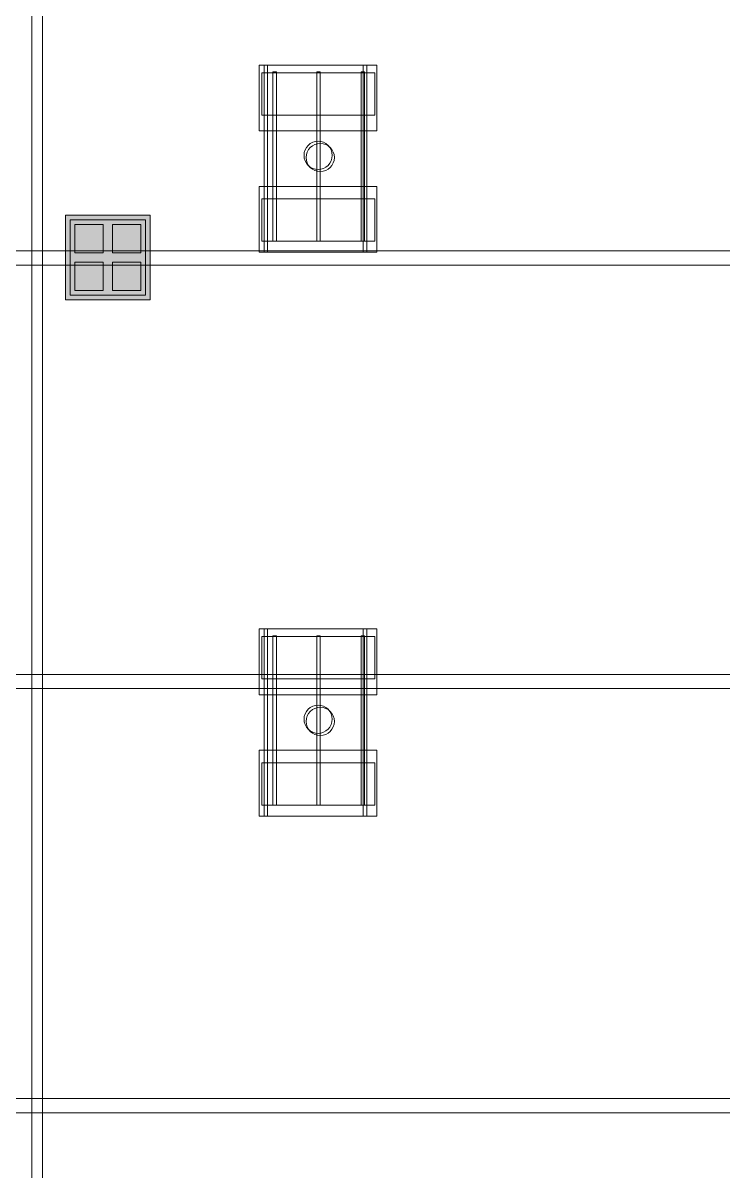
# Model space of a CAD drawing. Header units: inches. Extents: x -10671 to 1761, y -674 to 7170.
# Drawn here: x -3984.3 to -3686.8, y 1429.9 to 1918 of the extents above; entities that cross this region are included whole.
import ezdxf

# ---------------------------------------------------------------- set-up
doc = ezdxf.new("R2010")
doc.units = ezdxf.units.IN
doc.header["$LTSCALE"] = 19.2
doc.header["$MEASUREMENT"] = 0
for name, color, linetype, lineweight, true_color in [('DWG-bldg-utility box', 3, 'Continuous', 18, 0x00ff00), ('PDF', 6, 'Continuous', 5, 0xff00ff), ('Venue-Airwall Closed', 7, 'Continuous', 5, 0x000000), ('Venue-Rigging Steel-High', 7, 'Continuous', 5, 0x800000)]:
    doc.layers.add(name, color=color, linetype=linetype, lineweight=lineweight, true_color=true_color)
doc.layers.add('Venue-Ceiling-Lights', color=7, linetype='Continuous', lineweight=5)
doc.layers.add('Venue-Floor Pockets', color=7, linetype='Continuous', lineweight=5)

# ---------------------------------------------------------------- blocks, each defined once
blk = doc.blocks.new('FLOORBOX')
at = {"layer": 'Venue-Floor Pockets', "linetype": 'Continuous', "lineweight": 0, "true_color": 0xaaaaaa}
blk.add_hatch(color=253, dxfattribs=at).paths.add_polyline_path([(-18, 18), (18, 18), (18, -18), (-18, -18)])
at = {"layer": 'Venue-Floor Pockets', "linetype": 'Continuous', "lineweight": 0, "true_color": 0xbbbbbb}
blk.add_hatch(color=9, dxfattribs=at).paths.add_polyline_path([(-16, 16), (16, 16), (16, -16), (-16, -16)])
at = {"layer": 'Venue-Floor Pockets', "linetype": 'Continuous', "lineweight": 0, "true_color": 0xdddddd}
for points in [[(-14, 14), (-2, 14), (-2, 2), (-14, 2)], [(2, 14), (14, 14), (14, 2), (2, 2)], [(-14, -2), (-2, -2), (-2, -14), (-14, -14)], [(2, -2), (14, -2), (14, -14), (2, -14)]]:
    blk.add_hatch(color=254, dxfattribs=at).paths.add_polyline_path(points)
at = {"layer": 'Venue-Floor Pockets', "color": 7, "linetype": 'Continuous', "lineweight": 5, "flags": 128}
for points in [[(-18, 18), (18, 18), (18, -18), (-18, -18)], [(-16, 16), (16, 16), (16, -16), (-16, -16)], [(-14, 14), (-2, 14), (-2, 2), (-14, 2)], [(2, 14), (14, 14), (14, 2), (2, 2)], [(-14, -2), (-2, -2), (-2, -14), (-14, -14)], [(2, -2), (14, -2), (14, -14), (2, -14)]]:
    blk.add_lwpolyline(points, close=True, dxfattribs=at)
blk = doc.blocks.new('Group-1857-1')
at = {"layer": 'PDF'}
for points, invisible_edges in [([(-3860.03, 1867.57, 388), (-3863.85, 1865.02, 388), (-3864.74, 1860.51, 388), (-3860.03, 1867.57, 388)], 15), ([(-3860.03, 1867.57, 388), (-3864.74, 1860.51, 388), (-3855.52, 1856.7, 388), (-3860.03, 1867.57, 388)], 15), ([(-3864.74, 1862.86, 398), (-3864.4, 1863.98, 398), (-3863.85, 1865.02, 398), (-3864.74, 1862.86, 398)], 12), ([(-3864.74, 1860.51, 398), (-3864.74, 1862.86, 398), (-3863.85, 1865.02, 398), (-3864.74, 1860.51, 398)], 15), ([(-3862.19, 1856.7, 398), (-3864.74, 1860.51, 398), (-3863.85, 1865.02, 398), (-3862.19, 1856.7, 398)], 15), ([(-3863.85, 1865.02, 388), (-3864.4, 1863.98, 388), (-3864.74, 1862.86, 388), (-3863.85, 1865.02, 388)], 12), ([(-3863.85, 1865.02, 388), (-3864.74, 1862.86, 388), (-3864.74, 1860.51, 388), (-3863.85, 1865.02, 388)], 15), ([(-3863.85, 1865.02, 398), (-3862.19, 1866.67, 398), (-3857.69, 1867.57, 398), (-3863.85, 1865.02, 398)], 15), ([(-3863.85, 1865.02, 398), (-3857.69, 1867.57, 398), (-3853.31, 1863.98, 398), (-3863.85, 1865.02, 398)], 15), ([(-3860.03, 1867.57, 388), (-3862.19, 1866.67, 388), (-3863.85, 1865.02, 388), (-3860.03, 1867.57, 388)], 15), ([(-3863.85, 1865.02, 398), (-3863.1, 1865.93, 398), (-3862.19, 1866.67, 398), (-3863.85, 1865.02, 398)], 12), ([(-3862.19, 1866.67, 388), (-3863.1, 1865.93, 388), (-3863.85, 1865.02, 388), (-3862.19, 1866.67, 388)], 12), ([(-3862.19, 1856.7, 398), (-3863.85, 1865.02, 398), (-3853.31, 1863.98, 398), (-3862.19, 1856.7, 398)], 15), ([(-3862.19, 1866.67, 398), (-3861.15, 1867.23, 398), (-3860.03, 1867.57, 398), (-3862.19, 1866.67, 398)], 12), ([(-3862.19, 1866.67, 398), (-3860.03, 1867.57, 398), (-3857.69, 1867.57, 398), (-3862.19, 1866.67, 398)], 15), ([(-3860.03, 1867.57, 388), (-3861.15, 1867.23, 388), (-3862.19, 1866.67, 388), (-3860.03, 1867.57, 388)], 12), ([(-3860.03, 1867.57, 398), (-3858.86, 1867.68, 398), (-3857.69, 1867.57, 398), (-3860.03, 1867.57, 398)], 12), ([(-3857.69, 1867.57, 388), (-3858.86, 1867.68, 388), (-3860.03, 1867.57, 388), (-3857.69, 1867.57, 388)], 12), ([(-3855.52, 1866.67, 388), (-3857.69, 1867.57, 388), (-3860.03, 1867.57, 388), (-3855.52, 1866.67, 388)], 15), ([(-3852.97, 1860.51, 388), (-3855.52, 1866.67, 388), (-3860.03, 1867.57, 388), (-3852.97, 1860.51, 388)], 15), ([(-3855.52, 1856.7, 388), (-3852.97, 1860.51, 388), (-3860.03, 1867.57, 388), (-3855.52, 1856.7, 388)], 15), ([(-3857.69, 1867.57, 398), (-3856.56, 1867.23, 398), (-3855.52, 1866.67, 398), (-3857.69, 1867.57, 398)], 12), ([(-3857.69, 1867.57, 398), (-3855.52, 1866.67, 398), (-3853.31, 1863.98, 398), (-3857.69, 1867.57, 398)], 15), ([(-3855.52, 1866.67, 388), (-3856.56, 1867.23, 388), (-3857.69, 1867.57, 388), (-3855.52, 1866.67, 388)], 12), ([(-3855.52, 1866.67, 398), (-3854.61, 1865.93, 398), (-3853.31, 1863.98, 398), (-3855.52, 1866.67, 398)], 14), ([(-3853.31, 1863.98, 388), (-3854.61, 1865.93, 388), (-3855.52, 1866.67, 388), (-3853.31, 1863.98, 388)], 13), ([(-3852.97, 1860.51, 388), (-3853.31, 1863.98, 388), (-3855.52, 1866.67, 388), (-3852.97, 1860.51, 388)], 15), ([(-3854.61, 1865.93, 398), (-3853.87, 1865.02, 398), (-3853.31, 1863.98, 398), (-3854.61, 1865.93, 398)], 12), ([(-3853.31, 1863.98, 388), (-3853.87, 1865.02, 388), (-3854.61, 1865.93, 388), (-3853.31, 1863.98, 388)], 12), ([(-3864.74, 1860.51, 398), (-3864.86, 1861.68, 398), (-3864.74, 1862.86, 398), (-3864.74, 1860.51, 398)], 12), ([(-3864.74, 1862.86, 388), (-3864.86, 1861.68, 388), (-3864.74, 1860.51, 388), (-3864.74, 1862.86, 388)], 12), ([(-3863.85, 1858.35, 398), (-3864.4, 1859.39, 398), (-3864.74, 1860.51, 398), (-3863.85, 1858.35, 398)], 12), ([(-3862.19, 1856.7, 398), (-3863.85, 1858.35, 398), (-3864.74, 1860.51, 398), (-3862.19, 1856.7, 398)], 15), ([(-3864.74, 1860.51, 388), (-3864.4, 1859.39, 388), (-3863.85, 1858.35, 388), (-3864.74, 1860.51, 388)], 12), ([(-3864.74, 1860.51, 388), (-3863.85, 1858.35, 388), (-3862.19, 1856.7, 388), (-3864.74, 1860.51, 388)], 15), ([(-3864.74, 1860.51, 388), (-3862.19, 1856.7, 388), (-3855.52, 1856.7, 388), (-3864.74, 1860.51, 388)], 15), ([(-3853.31, 1863.98, 398), (-3855.52, 1856.7, 398), (-3862.19, 1856.7, 398), (-3853.31, 1863.98, 398)], 15), ([(-3853.31, 1863.98, 398), (-3852.97, 1860.51, 398), (-3855.52, 1856.7, 398), (-3853.31, 1863.98, 398)], 15), ([(-3852.97, 1860.51, 398), (-3853.87, 1858.35, 398), (-3855.52, 1856.7, 398), (-3852.97, 1860.51, 398)], 15), ([(-3855.52, 1856.7, 388), (-3853.87, 1858.35, 388), (-3852.97, 1860.51, 388), (-3855.52, 1856.7, 388)], 15), ([(-3852.97, 1860.51, 398), (-3853.31, 1859.39, 398), (-3853.87, 1858.35, 398), (-3852.97, 1860.51, 398)], 12), ([(-3853.87, 1858.35, 388), (-3853.31, 1859.39, 388), (-3852.97, 1860.51, 388), (-3853.87, 1858.35, 388)], 12), ([(-3853.31, 1863.98, 398), (-3852.97, 1862.86, 398), (-3852.97, 1860.51, 398), (-3853.31, 1863.98, 398)], 14), ([(-3852.97, 1860.51, 388), (-3852.97, 1862.86, 388), (-3853.31, 1863.98, 388), (-3852.97, 1860.51, 388)], 13), ([(-3852.97, 1862.86, 398), (-3852.86, 1861.68, 398), (-3852.97, 1860.51, 398), (-3852.97, 1862.86, 398)], 12), ([(-3852.97, 1860.51, 388), (-3852.86, 1861.68, 388), (-3852.97, 1862.86, 388), (-3852.97, 1860.51, 388)], 12), ([(-3862.19, 1856.7, 398), (-3863.1, 1857.44, 398), (-3863.85, 1858.35, 398), (-3862.19, 1856.7, 398)], 12), ([(-3863.85, 1858.35, 388), (-3863.1, 1857.44, 388), (-3862.19, 1856.7, 388), (-3863.85, 1858.35, 388)], 12), ([(-3860.03, 1855.8, 398), (-3861.15, 1856.14, 398), (-3862.19, 1856.7, 398), (-3860.03, 1855.8, 398)], 12), ([(-3855.52, 1856.7, 398), (-3860.03, 1855.8, 398), (-3862.19, 1856.7, 398), (-3855.52, 1856.7, 398)], 15), ([(-3862.19, 1856.7, 388), (-3861.15, 1856.14, 388), (-3860.03, 1855.8, 388), (-3862.19, 1856.7, 388)], 12), ([(-3862.19, 1856.7, 388), (-3860.03, 1855.8, 388), (-3857.69, 1855.8, 388), (-3862.19, 1856.7, 388)], 15), ([(-3862.19, 1856.7, 388), (-3857.69, 1855.8, 388), (-3855.52, 1856.7, 388), (-3862.19, 1856.7, 388)], 15), ([(-3855.52, 1856.7, 398), (-3857.69, 1855.8, 398), (-3860.03, 1855.8, 398), (-3855.52, 1856.7, 398)], 15), ([(-3857.69, 1855.8, 398), (-3858.86, 1855.68, 398), (-3860.03, 1855.8, 398), (-3857.69, 1855.8, 398)], 12), ([(-3860.03, 1855.8, 388), (-3858.86, 1855.68, 388), (-3857.69, 1855.8, 388), (-3860.03, 1855.8, 388)], 12), ([(-3855.52, 1856.7, 398), (-3856.56, 1856.14, 398), (-3857.69, 1855.8, 398), (-3855.52, 1856.7, 398)], 12), ([(-3857.69, 1855.8, 388), (-3856.56, 1856.14, 388), (-3855.52, 1856.7, 388), (-3857.69, 1855.8, 388)], 12), ([(-3853.87, 1858.35, 398), (-3854.61, 1857.44, 398), (-3855.52, 1856.7, 398), (-3853.87, 1858.35, 398)], 12), ([(-3855.52, 1856.7, 388), (-3854.61, 1857.44, 388), (-3853.87, 1858.35, 388), (-3855.52, 1856.7, 388)], 12)]:
    blk.add_3dface(points, dxfattribs=dict(at, invisible_edges=invisible_edges))
for points in [[(-3864.4, 1863.98, 388), (-3864.4, 1863.98, 398), (-3863.85, 1865.02, 398), (-3863.85, 1865.02, 388)], [(-3863.85, 1865.02, 388), (-3863.85, 1865.02, 398), (-3863.1, 1865.93, 398), (-3863.1, 1865.93, 388)], [(-3863.1, 1865.93, 388), (-3863.1, 1865.93, 398), (-3862.19, 1866.67, 398), (-3862.19, 1866.67, 388)], [(-3862.19, 1866.67, 388), (-3862.19, 1866.67, 398), (-3861.15, 1867.23, 398), (-3861.15, 1867.23, 388)], [(-3861.15, 1867.23, 388), (-3861.15, 1867.23, 398), (-3860.03, 1867.57, 398), (-3860.03, 1867.57, 388)], [(-3860.03, 1867.57, 388), (-3860.03, 1867.57, 398), (-3858.86, 1867.68, 398), (-3858.86, 1867.68, 388)], [(-3858.86, 1867.68, 388), (-3858.86, 1867.68, 398), (-3857.69, 1867.57, 398), (-3857.69, 1867.57, 388)], [(-3857.69, 1867.57, 388), (-3857.69, 1867.57, 398), (-3856.56, 1867.23, 398), (-3856.56, 1867.23, 388)], [(-3856.56, 1867.23, 388), (-3856.56, 1867.23, 398), (-3855.52, 1866.67, 398), (-3855.52, 1866.67, 388)], [(-3855.52, 1866.67, 388), (-3855.52, 1866.67, 398), (-3854.61, 1865.93, 398), (-3854.61, 1865.93, 388)], [(-3854.61, 1865.93, 388), (-3854.61, 1865.93, 398), (-3853.87, 1865.02, 398), (-3853.87, 1865.02, 388)], [(-3853.87, 1865.02, 388), (-3853.87, 1865.02, 398), (-3853.31, 1863.98, 398), (-3853.31, 1863.98, 388)], [(-3864.86, 1861.68, 388), (-3864.86, 1861.68, 398), (-3864.74, 1862.86, 398), (-3864.74, 1862.86, 388)], [(-3864.74, 1860.51, 388), (-3864.74, 1860.51, 398), (-3864.86, 1861.68, 398), (-3864.86, 1861.68, 388)], [(-3864.74, 1862.86, 388), (-3864.74, 1862.86, 398), (-3864.4, 1863.98, 398), (-3864.4, 1863.98, 388)], [(-3864.4, 1859.39, 388), (-3864.4, 1859.39, 398), (-3864.74, 1860.51, 398), (-3864.74, 1860.51, 388)], [(-3863.85, 1858.35, 388), (-3863.85, 1858.35, 398), (-3864.4, 1859.39, 398), (-3864.4, 1859.39, 388)], [(-3853.31, 1859.39, 388), (-3853.31, 1859.39, 398), (-3853.87, 1858.35, 398), (-3853.87, 1858.35, 388)], [(-3853.31, 1863.98, 388), (-3853.31, 1863.98, 398), (-3852.97, 1862.86, 398), (-3852.97, 1862.86, 388)], [(-3852.97, 1860.51, 388), (-3852.97, 1860.51, 398), (-3853.31, 1859.39, 398), (-3853.31, 1859.39, 388)], [(-3852.97, 1862.86, 388), (-3852.97, 1862.86, 398), (-3852.86, 1861.68, 398), (-3852.86, 1861.68, 388)], [(-3852.86, 1861.68, 388), (-3852.86, 1861.68, 398), (-3852.97, 1860.51, 398), (-3852.97, 1860.51, 388)], [(-3863.1, 1857.44, 388), (-3863.1, 1857.44, 398), (-3863.85, 1858.35, 398), (-3863.85, 1858.35, 388)], [(-3862.19, 1856.7, 388), (-3862.19, 1856.7, 398), (-3863.1, 1857.44, 398), (-3863.1, 1857.44, 388)], [(-3861.15, 1856.14, 388), (-3861.15, 1856.14, 398), (-3862.19, 1856.7, 398), (-3862.19, 1856.7, 388)], [(-3860.03, 1855.8, 388), (-3860.03, 1855.8, 398), (-3861.15, 1856.14, 398), (-3861.15, 1856.14, 388)], [(-3858.86, 1855.68, 388), (-3858.86, 1855.68, 398), (-3860.03, 1855.8, 398), (-3860.03, 1855.8, 388)], [(-3857.69, 1855.8, 388), (-3857.69, 1855.8, 398), (-3858.86, 1855.68, 398), (-3858.86, 1855.68, 388)], [(-3856.56, 1856.14, 388), (-3856.56, 1856.14, 398), (-3857.69, 1855.8, 398), (-3857.69, 1855.8, 388)], [(-3855.52, 1856.7, 388), (-3855.52, 1856.7, 398), (-3856.56, 1856.14, 398), (-3856.56, 1856.14, 388)], [(-3854.61, 1857.44, 388), (-3854.61, 1857.44, 398), (-3855.52, 1856.7, 398), (-3855.52, 1856.7, 388)], [(-3853.87, 1858.35, 388), (-3853.87, 1858.35, 398), (-3854.61, 1857.44, 398), (-3854.61, 1857.44, 388)]]:
    blk.add_3dface(points, dxfattribs=at)
blk = doc.blocks.new('Group-1858-1')
at = {"layer": 'PDF'}
for points in [[(-3882.73, 1896.79, 393.91), (-3882.73, 1896.79, 397.91), (-3834.73, 1896.79, 397.91), (-3834.73, 1896.79, 393.91)], [(-3882.73, 1878.79, 393.91), (-3882.73, 1878.79, 397.91), (-3882.73, 1896.79, 397.91), (-3882.73, 1896.79, 393.91)], [(-3834.73, 1896.79, 397.91), (-3882.73, 1896.79, 397.91), (-3882.73, 1878.79, 397.91), (-3834.73, 1878.79, 397.91)], [(-3834.73, 1878.79, 393.91), (-3882.73, 1878.79, 393.91), (-3882.73, 1896.79, 393.91), (-3834.73, 1896.79, 393.91)], [(-3834.73, 1896.79, 393.91), (-3834.73, 1896.79, 397.91), (-3834.73, 1878.79, 397.91), (-3834.73, 1878.79, 393.91)], [(-3834.73, 1878.79, 393.91), (-3834.73, 1878.79, 397.91), (-3882.73, 1878.79, 397.91), (-3882.73, 1878.79, 393.91)]]:
    blk.add_3dface(points, dxfattribs=at)
blk = doc.blocks.new('Group-1859-1')
at = {"layer": 'PDF'}
for points in [[(-3840.63, 1897.18, 397.97), (-3840.63, 1897.18, 398.97), (-3839.13, 1897.18, 398.97), (-3839.13, 1897.18, 397.97)], [(-3840.63, 1825.18, 397.97), (-3840.63, 1825.18, 398.97), (-3840.63, 1897.18, 398.97), (-3840.63, 1897.18, 397.97)], [(-3839.13, 1897.18, 398.97), (-3840.63, 1897.18, 398.97), (-3840.63, 1825.18, 398.97), (-3839.13, 1825.18, 398.97)], [(-3839.13, 1825.18, 397.97), (-3840.63, 1825.18, 397.97), (-3840.63, 1897.18, 397.97), (-3839.13, 1897.18, 397.97)], [(-3839.13, 1897.18, 397.97), (-3839.13, 1897.18, 398.97), (-3839.13, 1825.18, 398.97), (-3839.13, 1825.18, 397.97)], [(-3839.13, 1825.18, 397.97), (-3839.13, 1825.18, 398.97), (-3840.63, 1825.18, 398.97), (-3840.63, 1825.18, 397.97)]]:
    blk.add_3dface(points, dxfattribs=at)
blk = doc.blocks.new('Group-1860-1')
at = {"layer": 'PDF'}
for points in [[(-3859.45, 1897.18, 397.97), (-3859.45, 1897.18, 398.97), (-3857.95, 1897.18, 398.97), (-3857.95, 1897.18, 397.97)], [(-3859.45, 1825.18, 397.97), (-3859.45, 1825.18, 398.97), (-3859.45, 1897.18, 398.97), (-3859.45, 1897.18, 397.97)], [(-3857.95, 1897.18, 398.97), (-3859.45, 1897.18, 398.97), (-3859.45, 1825.18, 398.97), (-3857.95, 1825.18, 398.97)], [(-3857.95, 1825.18, 397.97), (-3859.45, 1825.18, 397.97), (-3859.45, 1897.18, 397.97), (-3857.95, 1897.18, 397.97)], [(-3857.95, 1897.18, 397.97), (-3857.95, 1897.18, 398.97), (-3857.95, 1825.18, 398.97), (-3857.95, 1825.18, 397.97)], [(-3857.95, 1825.18, 397.97), (-3857.95, 1825.18, 398.97), (-3859.45, 1825.18, 398.97), (-3859.45, 1825.18, 397.97)]]:
    blk.add_3dface(points, dxfattribs=at)
blk = doc.blocks.new('Group-1861-1')
at = {"layer": 'PDF'}
for points in [[(-3878.04, 1897.18, 397.97), (-3878.04, 1897.18, 398.97), (-3876.54, 1897.18, 398.97), (-3876.54, 1897.18, 397.97)], [(-3878.04, 1825.18, 397.97), (-3878.04, 1825.18, 398.97), (-3878.04, 1897.18, 398.97), (-3878.04, 1897.18, 397.97)], [(-3876.54, 1897.18, 398.97), (-3878.04, 1897.18, 398.97), (-3878.04, 1825.18, 398.97), (-3876.54, 1825.18, 398.97)], [(-3876.54, 1825.18, 397.97), (-3878.04, 1825.18, 397.97), (-3878.04, 1897.18, 397.97), (-3876.54, 1897.18, 397.97)], [(-3876.54, 1897.18, 397.97), (-3876.54, 1897.18, 398.97), (-3876.54, 1825.18, 398.97), (-3876.54, 1825.18, 397.97)], [(-3876.54, 1825.18, 397.97), (-3876.54, 1825.18, 398.97), (-3878.04, 1825.18, 398.97), (-3878.04, 1825.18, 397.97)]]:
    blk.add_3dface(points, dxfattribs=at)
blk = doc.blocks.new('Group-1862-1')
at = {"layer": 'PDF'}
for points in [[(-3882.73, 1843.16, 393.91), (-3882.73, 1843.16, 397.91), (-3834.73, 1843.16, 397.91), (-3834.73, 1843.16, 393.91)], [(-3882.73, 1825.16, 393.91), (-3882.73, 1825.16, 397.91), (-3882.73, 1843.16, 397.91), (-3882.73, 1843.16, 393.91)], [(-3834.73, 1843.16, 397.91), (-3882.73, 1843.16, 397.91), (-3882.73, 1825.16, 397.91), (-3834.73, 1825.16, 397.91)], [(-3834.73, 1825.16, 393.91), (-3882.73, 1825.16, 393.91), (-3882.73, 1843.16, 393.91), (-3834.73, 1843.16, 393.91)], [(-3834.73, 1843.16, 393.91), (-3834.73, 1843.16, 397.91), (-3834.73, 1825.16, 397.91), (-3834.73, 1825.16, 393.91)], [(-3834.73, 1825.16, 393.91), (-3834.73, 1825.16, 397.91), (-3882.73, 1825.16, 397.91), (-3882.73, 1825.16, 393.91)]]:
    blk.add_3dface(points, dxfattribs=at)
blk = doc.blocks.new('Group-1863-1')
at = {"layer": 'PDF'}
for name in ['Group-1858-1', 'Group-1861-1', 'Group-1860-1', 'Group-1859-1', 'Group-1857-1', 'Group-1862-1']:
    blk.add_blockref(name, (0, 0), dxfattribs=at)
blk = doc.blocks.new('Group-1864-1')
at = {"layer": 'PDF'}
for points, invisible_edges in [([(-3864.74, 1623.17, 398), (-3863.85, 1625.34, 398), (-3862.19, 1626.99, 398), (-3864.74, 1623.17, 398)], 15), ([(-3863.1, 1617.76, 398), (-3864.74, 1623.17, 398), (-3862.19, 1626.99, 398), (-3863.1, 1617.76, 398)], 15), ([(-3862.19, 1626.99, 388), (-3863.85, 1625.34, 388), (-3864.74, 1623.17, 388), (-3862.19, 1626.99, 388)], 15), ([(-3862.19, 1626.99, 388), (-3864.74, 1623.17, 388), (-3863.1, 1617.76, 388), (-3862.19, 1626.99, 388)], 15), ([(-3864.74, 1623.17, 398), (-3864.4, 1624.3, 398), (-3863.85, 1625.34, 398), (-3864.74, 1623.17, 398)], 12), ([(-3863.85, 1625.34, 388), (-3864.4, 1624.3, 388), (-3864.74, 1623.17, 388), (-3863.85, 1625.34, 388)], 12), ([(-3863.85, 1625.34, 398), (-3863.1, 1626.25, 398), (-3862.19, 1626.99, 398), (-3863.85, 1625.34, 398)], 12), ([(-3862.19, 1626.99, 388), (-3863.1, 1626.25, 388), (-3863.85, 1625.34, 388), (-3862.19, 1626.99, 388)], 12), ([(-3863.1, 1617.76, 398), (-3862.19, 1626.99, 398), (-3852.97, 1623.17, 398), (-3863.1, 1617.76, 398)], 15), ([(-3863.1, 1617.76, 388), (-3852.97, 1623.17, 388), (-3862.19, 1626.99, 388), (-3863.1, 1617.76, 388)], 15), ([(-3862.19, 1626.99, 398), (-3861.15, 1627.55, 398), (-3860.03, 1627.89, 398), (-3862.19, 1626.99, 398)], 12), ([(-3862.19, 1626.99, 398), (-3860.03, 1627.89, 398), (-3857.69, 1627.89, 398), (-3862.19, 1626.99, 398)], 15), ([(-3862.19, 1626.99, 398), (-3857.69, 1627.89, 398), (-3855.52, 1626.99, 398), (-3862.19, 1626.99, 398)], 15), ([(-3860.03, 1627.89, 388), (-3861.15, 1627.55, 388), (-3862.19, 1626.99, 388), (-3860.03, 1627.89, 388)], 12), ([(-3855.52, 1626.99, 388), (-3860.03, 1627.89, 388), (-3862.19, 1626.99, 388), (-3855.52, 1626.99, 388)], 15), ([(-3862.19, 1626.99, 398), (-3855.52, 1626.99, 398), (-3852.97, 1623.17, 398), (-3862.19, 1626.99, 398)], 15), ([(-3852.97, 1623.17, 388), (-3855.52, 1626.99, 388), (-3862.19, 1626.99, 388), (-3852.97, 1623.17, 388)], 15), ([(-3860.03, 1627.89, 398), (-3858.86, 1628, 398), (-3857.69, 1627.89, 398), (-3860.03, 1627.89, 398)], 12), ([(-3857.69, 1627.89, 388), (-3858.86, 1628, 388), (-3860.03, 1627.89, 388), (-3857.69, 1627.89, 388)], 12), ([(-3855.52, 1626.99, 388), (-3857.69, 1627.89, 388), (-3860.03, 1627.89, 388), (-3855.52, 1626.99, 388)], 15), ([(-3857.69, 1627.89, 398), (-3856.56, 1627.55, 398), (-3855.52, 1626.99, 398), (-3857.69, 1627.89, 398)], 12), ([(-3855.52, 1626.99, 388), (-3856.56, 1627.55, 388), (-3857.69, 1627.89, 388), (-3855.52, 1626.99, 388)], 12), ([(-3855.52, 1626.99, 398), (-3854.61, 1626.25, 398), (-3853.87, 1625.34, 398), (-3855.52, 1626.99, 398)], 12), ([(-3855.52, 1626.99, 398), (-3853.87, 1625.34, 398), (-3852.97, 1623.17, 398), (-3855.52, 1626.99, 398)], 15), ([(-3853.87, 1625.34, 388), (-3854.61, 1626.25, 388), (-3855.52, 1626.99, 388), (-3853.87, 1625.34, 388)], 12), ([(-3852.97, 1623.17, 388), (-3853.87, 1625.34, 388), (-3855.52, 1626.99, 388), (-3852.97, 1623.17, 388)], 15), ([(-3853.87, 1625.34, 398), (-3853.31, 1624.3, 398), (-3852.97, 1623.17, 398), (-3853.87, 1625.34, 398)], 12), ([(-3852.97, 1623.17, 388), (-3853.31, 1624.3, 388), (-3853.87, 1625.34, 388), (-3852.97, 1623.17, 388)], 12), ([(-3864.74, 1620.83, 398), (-3864.86, 1622, 398), (-3864.74, 1623.17, 398), (-3864.74, 1620.83, 398)], 12), ([(-3864.74, 1623.17, 388), (-3864.86, 1622, 388), (-3864.74, 1620.83, 388), (-3864.74, 1623.17, 388)], 12), ([(-3863.1, 1617.76, 398), (-3864.74, 1620.83, 398), (-3864.74, 1623.17, 398), (-3863.1, 1617.76, 398)], 15), ([(-3864.74, 1623.17, 388), (-3864.74, 1620.83, 388), (-3863.1, 1617.76, 388), (-3864.74, 1623.17, 388)], 15), ([(-3863.1, 1617.76, 398), (-3864.4, 1619.71, 398), (-3864.74, 1620.83, 398), (-3863.1, 1617.76, 398)], 13), ([(-3864.74, 1620.83, 388), (-3864.4, 1619.71, 388), (-3863.1, 1617.76, 388), (-3864.74, 1620.83, 388)], 14), ([(-3852.97, 1623.17, 398), (-3857.69, 1616.12, 398), (-3863.1, 1617.76, 398), (-3852.97, 1623.17, 398)], 15), ([(-3863.1, 1617.76, 388), (-3857.69, 1616.12, 388), (-3852.97, 1623.17, 388), (-3863.1, 1617.76, 388)], 15), ([(-3852.97, 1623.17, 398), (-3854.61, 1617.76, 398), (-3857.69, 1616.12, 398), (-3852.97, 1623.17, 398)], 15), ([(-3857.69, 1616.12, 388), (-3854.61, 1617.76, 388), (-3852.97, 1623.17, 388), (-3857.69, 1616.12, 388)], 15), ([(-3852.97, 1623.17, 398), (-3852.97, 1620.83, 398), (-3854.61, 1617.76, 398), (-3852.97, 1623.17, 398)], 15), ([(-3854.61, 1617.76, 388), (-3852.97, 1620.83, 388), (-3852.97, 1623.17, 388), (-3854.61, 1617.76, 388)], 15), ([(-3852.97, 1620.83, 398), (-3853.31, 1619.71, 398), (-3854.61, 1617.76, 398), (-3852.97, 1620.83, 398)], 14), ([(-3854.61, 1617.76, 388), (-3853.31, 1619.71, 388), (-3852.97, 1620.83, 388), (-3854.61, 1617.76, 388)], 13), ([(-3852.97, 1623.17, 398), (-3852.86, 1622, 398), (-3852.97, 1620.83, 398), (-3852.97, 1623.17, 398)], 12), ([(-3852.97, 1620.83, 388), (-3852.86, 1622, 388), (-3852.97, 1623.17, 388), (-3852.97, 1620.83, 388)], 12), ([(-3863.1, 1617.76, 398), (-3863.85, 1618.67, 398), (-3864.4, 1619.71, 398), (-3863.1, 1617.76, 398)], 12), ([(-3864.4, 1619.71, 388), (-3863.85, 1618.67, 388), (-3863.1, 1617.76, 388), (-3864.4, 1619.71, 388)], 12), ([(-3860.03, 1616.12, 398), (-3862.19, 1617.01, 398), (-3863.1, 1617.76, 398), (-3860.03, 1616.12, 398)], 13), ([(-3857.69, 1616.12, 398), (-3860.03, 1616.12, 398), (-3863.1, 1617.76, 398), (-3857.69, 1616.12, 398)], 15), ([(-3863.1, 1617.76, 388), (-3862.19, 1617.01, 388), (-3860.03, 1616.12, 388), (-3863.1, 1617.76, 388)], 14), ([(-3863.1, 1617.76, 388), (-3860.03, 1616.12, 388), (-3857.69, 1616.12, 388), (-3863.1, 1617.76, 388)], 15), ([(-3860.03, 1616.12, 398), (-3861.15, 1616.46, 398), (-3862.19, 1617.01, 398), (-3860.03, 1616.12, 398)], 12), ([(-3862.19, 1617.01, 388), (-3861.15, 1616.46, 388), (-3860.03, 1616.12, 388), (-3862.19, 1617.01, 388)], 12), ([(-3857.69, 1616.12, 398), (-3858.86, 1616, 398), (-3860.03, 1616.12, 398), (-3857.69, 1616.12, 398)], 12), ([(-3860.03, 1616.12, 388), (-3858.86, 1616, 388), (-3857.69, 1616.12, 388), (-3860.03, 1616.12, 388)], 12), ([(-3854.61, 1617.76, 398), (-3855.52, 1617.01, 398), (-3857.69, 1616.12, 398), (-3854.61, 1617.76, 398)], 14), ([(-3857.69, 1616.12, 388), (-3855.52, 1617.01, 388), (-3854.61, 1617.76, 388), (-3857.69, 1616.12, 388)], 13), ([(-3855.52, 1617.01, 398), (-3856.56, 1616.46, 398), (-3857.69, 1616.12, 398), (-3855.52, 1617.01, 398)], 12), ([(-3857.69, 1616.12, 388), (-3856.56, 1616.46, 388), (-3855.52, 1617.01, 388), (-3857.69, 1616.12, 388)], 12), ([(-3853.31, 1619.71, 398), (-3853.87, 1618.67, 398), (-3854.61, 1617.76, 398), (-3853.31, 1619.71, 398)], 12), ([(-3854.61, 1617.76, 388), (-3853.87, 1618.67, 388), (-3853.31, 1619.71, 388), (-3854.61, 1617.76, 388)], 12)]:
    blk.add_3dface(points, dxfattribs=dict(at, invisible_edges=invisible_edges))
for points in [[(-3864.4, 1624.3, 388), (-3864.4, 1624.3, 398), (-3863.85, 1625.34, 398), (-3863.85, 1625.34, 388)], [(-3863.85, 1625.34, 388), (-3863.85, 1625.34, 398), (-3863.1, 1626.25, 398), (-3863.1, 1626.25, 388)], [(-3863.1, 1626.25, 388), (-3863.1, 1626.25, 398), (-3862.19, 1626.99, 398), (-3862.19, 1626.99, 388)], [(-3862.19, 1626.99, 388), (-3862.19, 1626.99, 398), (-3861.15, 1627.55, 398), (-3861.15, 1627.55, 388)], [(-3861.15, 1627.55, 388), (-3861.15, 1627.55, 398), (-3860.03, 1627.89, 398), (-3860.03, 1627.89, 388)], [(-3860.03, 1627.89, 388), (-3860.03, 1627.89, 398), (-3858.86, 1628, 398), (-3858.86, 1628, 388)], [(-3858.86, 1628, 388), (-3858.86, 1628, 398), (-3857.69, 1627.89, 398), (-3857.69, 1627.89, 388)], [(-3857.69, 1627.89, 388), (-3857.69, 1627.89, 398), (-3856.56, 1627.55, 398), (-3856.56, 1627.55, 388)], [(-3856.56, 1627.55, 388), (-3856.56, 1627.55, 398), (-3855.52, 1626.99, 398), (-3855.52, 1626.99, 388)], [(-3855.52, 1626.99, 388), (-3855.52, 1626.99, 398), (-3854.61, 1626.25, 398), (-3854.61, 1626.25, 388)], [(-3854.61, 1626.25, 388), (-3854.61, 1626.25, 398), (-3853.87, 1625.34, 398), (-3853.87, 1625.34, 388)], [(-3853.87, 1625.34, 388), (-3853.87, 1625.34, 398), (-3853.31, 1624.3, 398), (-3853.31, 1624.3, 388)], [(-3864.86, 1622, 388), (-3864.86, 1622, 398), (-3864.74, 1623.17, 398), (-3864.74, 1623.17, 388)], [(-3864.74, 1620.83, 388), (-3864.74, 1620.83, 398), (-3864.86, 1622, 398), (-3864.86, 1622, 388)], [(-3864.74, 1623.17, 388), (-3864.74, 1623.17, 398), (-3864.4, 1624.3, 398), (-3864.4, 1624.3, 388)], [(-3864.4, 1619.71, 388), (-3864.4, 1619.71, 398), (-3864.74, 1620.83, 398), (-3864.74, 1620.83, 388)], [(-3853.31, 1624.3, 388), (-3853.31, 1624.3, 398), (-3852.97, 1623.17, 398), (-3852.97, 1623.17, 388)], [(-3852.97, 1620.83, 388), (-3852.97, 1620.83, 398), (-3853.31, 1619.71, 398), (-3853.31, 1619.71, 388)], [(-3852.97, 1623.17, 388), (-3852.97, 1623.17, 398), (-3852.86, 1622, 398), (-3852.86, 1622, 388)], [(-3852.86, 1622, 388), (-3852.86, 1622, 398), (-3852.97, 1620.83, 398), (-3852.97, 1620.83, 388)], [(-3863.85, 1618.67, 388), (-3863.85, 1618.67, 398), (-3864.4, 1619.71, 398), (-3864.4, 1619.71, 388)], [(-3863.1, 1617.76, 388), (-3863.1, 1617.76, 398), (-3863.85, 1618.67, 398), (-3863.85, 1618.67, 388)], [(-3862.19, 1617.01, 388), (-3862.19, 1617.01, 398), (-3863.1, 1617.76, 398), (-3863.1, 1617.76, 388)], [(-3861.15, 1616.46, 388), (-3861.15, 1616.46, 398), (-3862.19, 1617.01, 398), (-3862.19, 1617.01, 388)], [(-3860.03, 1616.12, 388), (-3860.03, 1616.12, 398), (-3861.15, 1616.46, 398), (-3861.15, 1616.46, 388)], [(-3858.86, 1616, 388), (-3858.86, 1616, 398), (-3860.03, 1616.12, 398), (-3860.03, 1616.12, 388)], [(-3857.69, 1616.12, 388), (-3857.69, 1616.12, 398), (-3858.86, 1616, 398), (-3858.86, 1616, 388)], [(-3856.56, 1616.46, 388), (-3856.56, 1616.46, 398), (-3857.69, 1616.12, 398), (-3857.69, 1616.12, 388)], [(-3855.52, 1617.01, 388), (-3855.52, 1617.01, 398), (-3856.56, 1616.46, 398), (-3856.56, 1616.46, 388)], [(-3854.61, 1617.76, 388), (-3854.61, 1617.76, 398), (-3855.52, 1617.01, 398), (-3855.52, 1617.01, 388)], [(-3853.87, 1618.67, 388), (-3853.87, 1618.67, 398), (-3854.61, 1617.76, 398), (-3854.61, 1617.76, 388)], [(-3853.31, 1619.71, 388), (-3853.31, 1619.71, 398), (-3853.87, 1618.67, 398), (-3853.87, 1618.67, 388)]]:
    blk.add_3dface(points, dxfattribs=at)
blk = doc.blocks.new('Group-1865-1')
at = {"layer": 'PDF'}
for points in [[(-3882.73, 1657.11, 393.91), (-3882.73, 1657.11, 397.91), (-3834.73, 1657.11, 397.91), (-3834.73, 1657.11, 393.91)], [(-3882.73, 1639.11, 393.91), (-3882.73, 1639.11, 397.91), (-3882.73, 1657.11, 397.91), (-3882.73, 1657.11, 393.91)], [(-3834.73, 1657.11, 397.91), (-3882.73, 1657.11, 397.91), (-3882.73, 1639.11, 397.91), (-3834.73, 1639.11, 397.91)], [(-3834.73, 1639.11, 393.91), (-3882.73, 1639.11, 393.91), (-3882.73, 1657.11, 393.91), (-3834.73, 1657.11, 393.91)], [(-3834.73, 1657.11, 393.91), (-3834.73, 1657.11, 397.91), (-3834.73, 1639.11, 397.91), (-3834.73, 1639.11, 393.91)], [(-3834.73, 1639.11, 393.91), (-3834.73, 1639.11, 397.91), (-3882.73, 1639.11, 397.91), (-3882.73, 1639.11, 393.91)]]:
    blk.add_3dface(points, dxfattribs=at)
blk = doc.blocks.new('Group-1866-1')
at = {"layer": 'PDF'}
for points in [[(-3840.63, 1657.5, 397.97), (-3840.63, 1657.5, 398.97), (-3839.13, 1657.5, 398.97), (-3839.13, 1657.5, 397.97)], [(-3840.63, 1585.5, 397.97), (-3840.63, 1585.5, 398.97), (-3840.63, 1657.5, 398.97), (-3840.63, 1657.5, 397.97)], [(-3839.13, 1657.5, 398.97), (-3840.63, 1657.5, 398.97), (-3840.63, 1585.5, 398.97), (-3839.13, 1585.5, 398.97)], [(-3839.13, 1585.5, 397.97), (-3840.63, 1585.5, 397.97), (-3840.63, 1657.5, 397.97), (-3839.13, 1657.5, 397.97)], [(-3839.13, 1657.5, 397.97), (-3839.13, 1657.5, 398.97), (-3839.13, 1585.5, 398.97), (-3839.13, 1585.5, 397.97)], [(-3839.13, 1585.5, 397.97), (-3839.13, 1585.5, 398.97), (-3840.63, 1585.5, 398.97), (-3840.63, 1585.5, 397.97)]]:
    blk.add_3dface(points, dxfattribs=at)
blk = doc.blocks.new('Group-1867-1')
at = {"layer": 'PDF'}
for points in [[(-3859.45, 1657.5, 397.97), (-3859.45, 1657.5, 398.97), (-3857.95, 1657.5, 398.97), (-3857.95, 1657.5, 397.97)], [(-3859.45, 1585.5, 397.97), (-3859.45, 1585.5, 398.97), (-3859.45, 1657.5, 398.97), (-3859.45, 1657.5, 397.97)], [(-3857.95, 1657.5, 398.97), (-3859.45, 1657.5, 398.97), (-3859.45, 1585.5, 398.97), (-3857.95, 1585.5, 398.97)], [(-3857.95, 1585.5, 397.97), (-3859.45, 1585.5, 397.97), (-3859.45, 1657.5, 397.97), (-3857.95, 1657.5, 397.97)], [(-3857.95, 1657.5, 397.97), (-3857.95, 1657.5, 398.97), (-3857.95, 1585.5, 398.97), (-3857.95, 1585.5, 397.97)], [(-3857.95, 1585.5, 397.97), (-3857.95, 1585.5, 398.97), (-3859.45, 1585.5, 398.97), (-3859.45, 1585.5, 397.97)]]:
    blk.add_3dface(points, dxfattribs=at)
blk = doc.blocks.new('Group-1868-1')
at = {"layer": 'PDF'}
for points in [[(-3878.04, 1657.5, 397.97), (-3878.04, 1657.5, 398.97), (-3876.54, 1657.5, 398.97), (-3876.54, 1657.5, 397.97)], [(-3878.04, 1585.5, 397.97), (-3878.04, 1585.5, 398.97), (-3878.04, 1657.5, 398.97), (-3878.04, 1657.5, 397.97)], [(-3876.54, 1657.5, 398.97), (-3878.04, 1657.5, 398.97), (-3878.04, 1585.5, 398.97), (-3876.54, 1585.5, 398.97)], [(-3876.54, 1585.5, 397.97), (-3878.04, 1585.5, 397.97), (-3878.04, 1657.5, 397.97), (-3876.54, 1657.5, 397.97)], [(-3876.54, 1657.5, 397.97), (-3876.54, 1657.5, 398.97), (-3876.54, 1585.5, 398.97), (-3876.54, 1585.5, 397.97)], [(-3876.54, 1585.5, 397.97), (-3876.54, 1585.5, 398.97), (-3878.04, 1585.5, 398.97), (-3878.04, 1585.5, 397.97)]]:
    blk.add_3dface(points, dxfattribs=at)
blk = doc.blocks.new('Group-1869-1')
at = {"layer": 'PDF'}
for points in [[(-3882.73, 1603.48, 393.91), (-3882.73, 1603.48, 397.91), (-3834.73, 1603.48, 397.91), (-3834.73, 1603.48, 393.91)], [(-3882.73, 1585.48, 393.91), (-3882.73, 1585.48, 397.91), (-3882.73, 1603.48, 397.91), (-3882.73, 1603.48, 393.91)], [(-3834.73, 1603.48, 397.91), (-3882.73, 1603.48, 397.91), (-3882.73, 1585.48, 397.91), (-3834.73, 1585.48, 397.91)], [(-3834.73, 1585.48, 393.91), (-3882.73, 1585.48, 393.91), (-3882.73, 1603.48, 393.91), (-3834.73, 1603.48, 393.91)], [(-3834.73, 1603.48, 393.91), (-3834.73, 1603.48, 397.91), (-3834.73, 1585.48, 397.91), (-3834.73, 1585.48, 393.91)], [(-3834.73, 1585.48, 393.91), (-3834.73, 1585.48, 397.91), (-3882.73, 1585.48, 397.91), (-3882.73, 1585.48, 393.91)]]:
    blk.add_3dface(points, dxfattribs=at)
blk = doc.blocks.new('Group-1870-1')
at = {"layer": 'PDF'}
for name in ['Group-1865-1', 'Group-1868-1', 'Group-1867-1', 'Group-1866-1', 'Group-1864-1', 'Group-1869-1']:
    blk.add_blockref(name, (0, 0), dxfattribs=at)
blk = doc.blocks.new('Group-2747-1')
at = {"layer": 'Venue-Ceiling-Lights', "color": 7, "linetype": 'Continuous', "lineweight": 5, "flags": 128}
for points in [[(-3883.87, 1900.07), (-3833.87, 1900.07), (-3833.87, 1872.07), (-3883.87, 1872.07)], [(-3881.81, 1900.07), (-3880.31, 1900.07), (-3880.31, 1820.48), (-3881.81, 1820.48)], [(-3839.72, 1900.07), (-3838.22, 1900.07), (-3838.22, 1820.48), (-3839.72, 1820.48)], [(-3883.87, 1848.48), (-3833.87, 1848.48), (-3833.87, 1820.48), (-3883.87, 1820.48)]]:
    blk.add_lwpolyline(points, close=True, dxfattribs=at)
at = {"layer": 'Venue-Ceiling-Lights', "color": 7, "linetype": 'Continuous', "lineweight": 5}
blk.add_circle((-3857.95, 1860.78), 6, dxfattribs=at)
blk = doc.blocks.new('Group-2753-1')
at = {"layer": 'Venue-Ceiling-Lights', "color": 7, "linetype": 'Continuous', "lineweight": 5, "flags": 128}
for points in [[(-3883.87, 1660.38), (-3833.87, 1660.38), (-3833.87, 1632.38), (-3883.87, 1632.38)], [(-3881.81, 1660.38), (-3880.31, 1660.38), (-3880.31, 1580.8), (-3881.81, 1580.8)], [(-3839.72, 1660.38), (-3838.22, 1660.38), (-3838.22, 1580.8), (-3839.72, 1580.8)], [(-3883.87, 1608.8), (-3833.87, 1608.8), (-3833.87, 1580.8), (-3883.87, 1580.8)]]:
    blk.add_lwpolyline(points, close=True, dxfattribs=at)
at = {"layer": 'Venue-Ceiling-Lights', "color": 7, "linetype": 'Continuous', "lineweight": 5}
blk.add_circle((-3857.95, 1621.09), 6, dxfattribs=at)

msp = doc.modelspace()

# ---------------------------------------------------------------- linework, layer by layer
at = {"layer": 'Venue-Airwall Closed'}
for p, q in [((-3980.5, 756.3), (-3980.5, 3963.29)), ((-3976, 756.3), (-3976, 3963.29))]:
    msp.add_line(p, q, dxfattribs=at)
at = {"layer": 'Venue-Rigging Steel-High'}
for p, q in [((-3974.72, 1821.04), (-6109.87, 1821.04)), ((-3975.08, 1821.04), (-2552.03, 1821.04)), ((-3974.72, 1815.04), (-6109.87, 1815.04)), ((-3975.08, 1815.04), (-2552.03, 1815.04)), ((-3974.72, 1641.04), (-6109.87, 1641.04)), ((-3975.08, 1641.04), (-2552.03, 1641.04)), ((-3974.72, 1635.04), (-6109.87, 1635.04)), ((-3975.08, 1635.04), (-2552.03, 1635.04)), ((-3974.72, 1460.74), (-6109.87, 1460.74)), ((-3975.08, 1460.74), (-2552.03, 1460.74)), ((-3974.72, 1454.74), (-6109.87, 1454.74)), ((-3975.08, 1454.74), (-2552.03, 1454.74))]:
    msp.add_line(p, q, dxfattribs=at)

# ---------------------------------------------------------------- block references
at = {"layer": 'DWG-bldg-utility box', "rotation": 90}
msp.add_blockref('FLOORBOX', (-3948.26, 1818.29), dxfattribs=at)
at = {"layer": 'PDF'}
for name in ['Group-1863-1', 'Group-1870-1']:
    msp.add_blockref(name, (0, 0), dxfattribs=at)
at = {"layer": 'Venue-Ceiling-Lights', "color": 7}
for name in ['Group-2747-1', 'Group-2753-1']:
    msp.add_blockref(name, (0, 0), dxfattribs=at)

doc.saveas('drawing.dxf')
